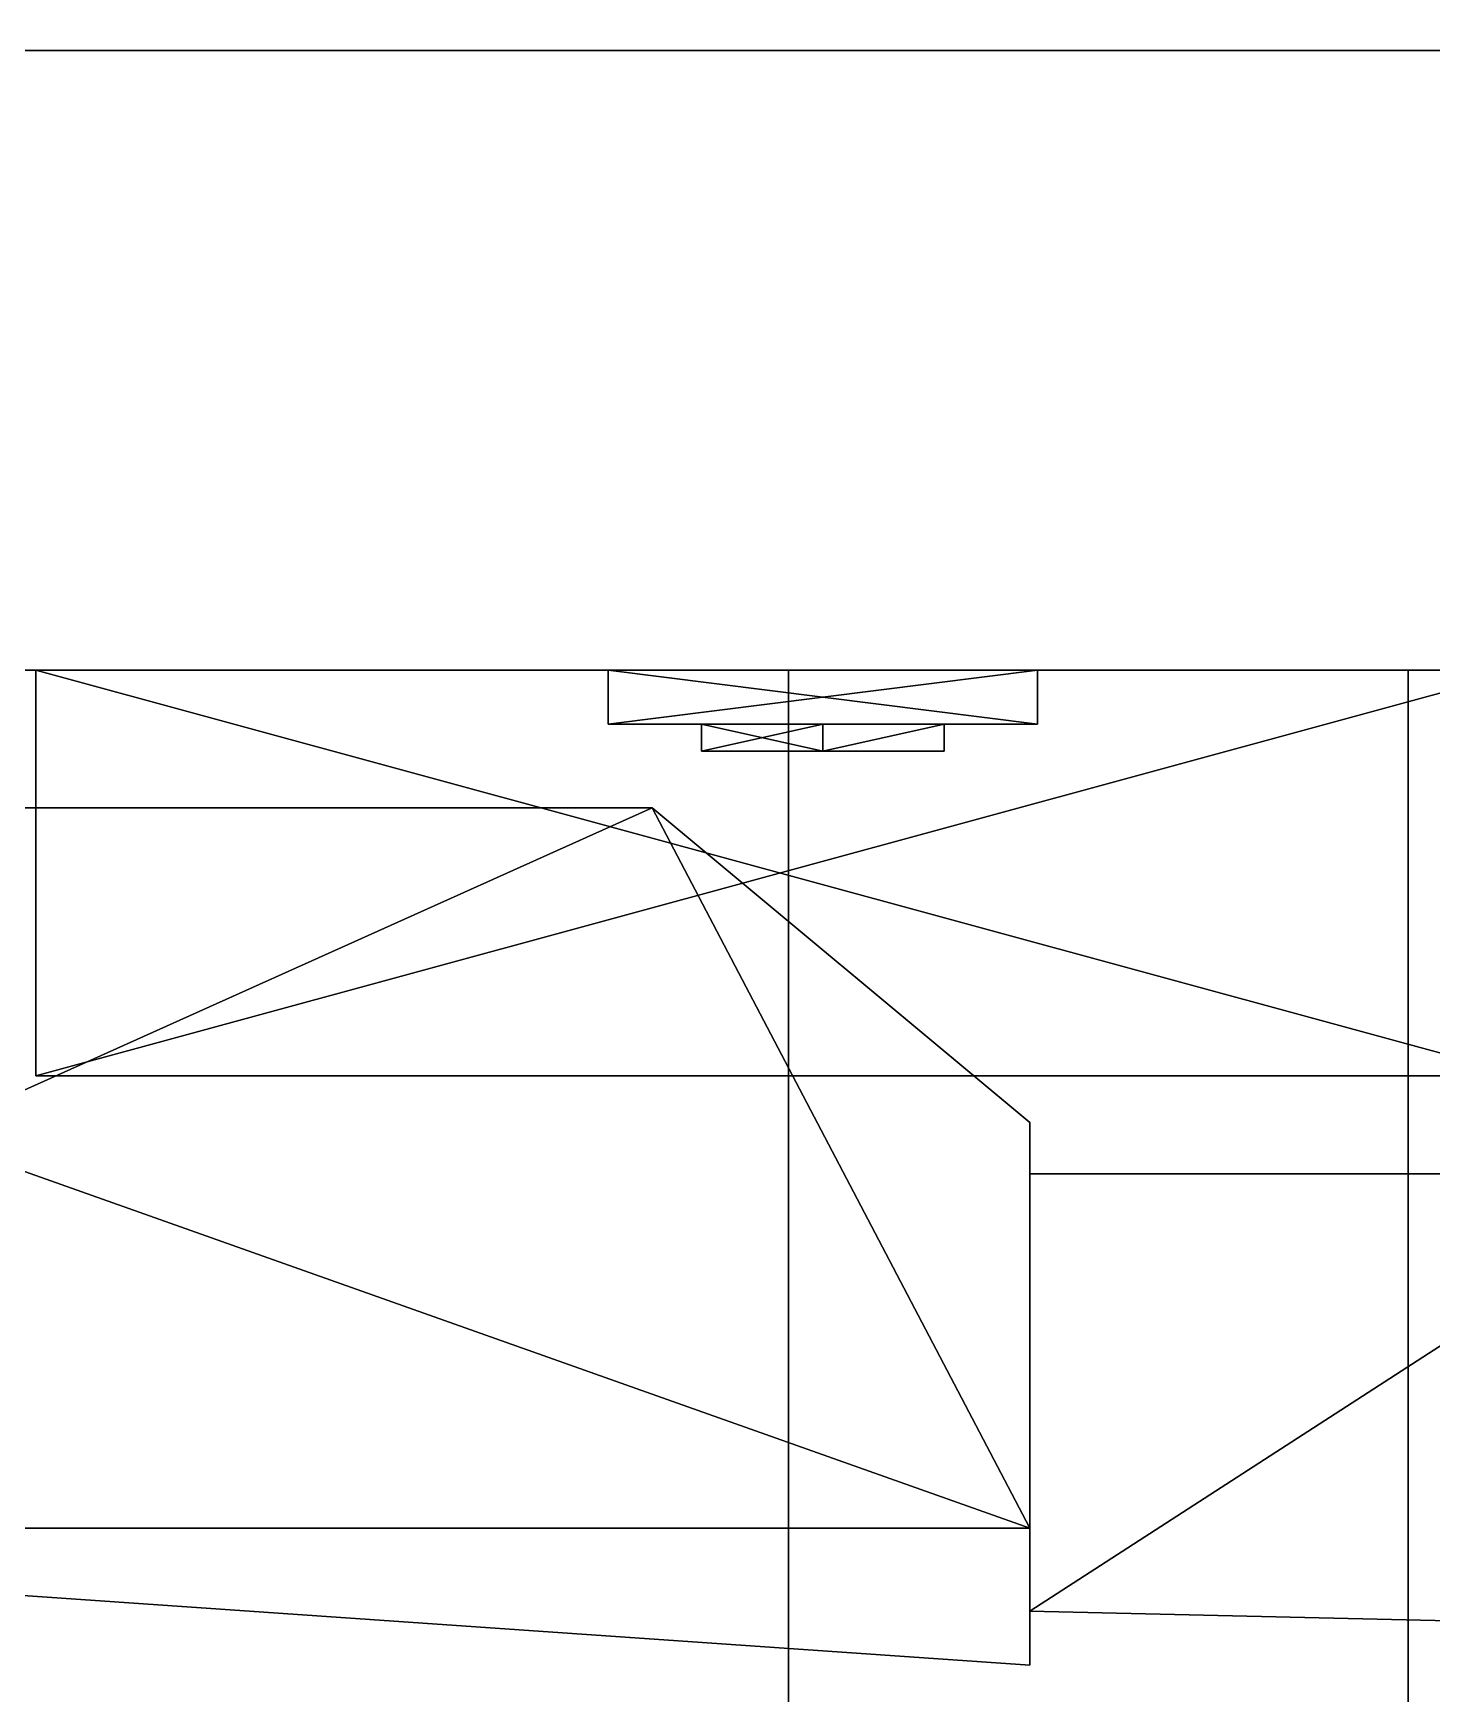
# Model space of a CAD drawing. Extents: x 0 to 2775, y -2341 to 0.
# Drawn here: x 658.07 to 698.68, y -238.74 to -190.5 of the extents above; entities that cross this region are included whole.
import ezdxf

# ---------------------------------------------------------------- set-up
doc = ezdxf.new("R2010")
doc.units = 0
for name, color, linetype in [('LAYER0', 7, 'CONTINUOUS'), ('LAYER10', 7, 'CONTINUOUS'), ('LAYER51', 7, 'CONTINUOUS'), ('LAYER52', 7, 'CONTINUOUS'), ('LAYER55', 253, 'CONTINUOUS'), ('LAYER56', 253, 'CONTINUOUS'), ('LAYER58', 253, 'CONTINUOUS'), ('LAYER59', 253, 'CONTINUOUS'), ('LAYER6', 7, 'CONTINUOUS'), ('LAYER61', 253, 'CONTINUOUS'), ('LAYER62', 253, 'CONTINUOUS'), ('LAYER64', 253, 'CONTINUOUS'), ('LAYER65', 253, 'CONTINUOUS'), ('LAYER67', 253, 'CONTINUOUS'), ('LAYER68', 253, 'CONTINUOUS')]:
    doc.layers.add(name, color=color, linetype=linetype)

msp = doc.modelspace()

# ---------------------------------------------------------------- linework, layer by layer
at = {"layer": 'LAYER0', "invisible_edges": 1}
for points in [[(2775, 0), (18, -2341), (18, 0), (2775, 0)], [(18, -2341), (2775, 0), (2775, -2341), (18, -2341)], [(2775, -2341, 5), (18, 0, 5), (18, -2341, 5), (2775, -2341, 5)], [(18, 0, 5), (2775, -2341, 5), (2775, 0, 5), (18, 0, 5)]]:
    msp.add_3dface(points, dxfattribs=at)
at = {"layer": 'LAYER10', "invisible_edges": 1}
for points in [[(168, -838.334, 2464), (718, -209.0039, 2464), (168, -209.0039, 2464), (168, -838.334, 2464)], [(718, -209.0039, 2464), (168, -838.334, 2464), (718, -838.334, 2464), (718, -209.0039, 2464)], [(168, -209.0039, 2446), (718, -209.0039, 2464), (718, -209.0039, 2446), (168, -209.0039, 2446)], [(718, -209.0039, 2464), (168, -209.0039, 2446), (168, -209.0039, 2464), (718, -209.0039, 2464)], [(718, -838.334, 2446), (168, -209.0039, 2446), (718, -209.0039, 2446), (718, -838.334, 2446)], [(168, -209.0039, 2446), (718, -838.334, 2446), (168, -838.334, 2446), (168, -209.0039, 2446)]]:
    msp.add_3dface(points, dxfattribs=at)
at = {"layer": 'LAYER51', "invisible_edges": 1}
for points in [[(168, -209.0039, 85), (718, -838.334, 85), (168, -838.334, 85), (168, -209.0039, 85)], [(718, -838.334, 85), (168, -209.0039, 85), (718, -209.0039, 85), (718, -838.334, 85)], [(168, -209.0039, 85), (718, -209.0039, 103), (718, -209.0039, 85), (168, -209.0039, 85)], [(718, -209.0039, 103), (168, -209.0039, 85), (168, -209.0039, 103), (718, -209.0039, 103)], [(718, -209.0039, 103), (168, -838.334, 103), (718, -838.334, 103), (718, -209.0039, 103)], [(168, -838.334, 103), (718, -209.0039, 103), (168, -209.0039, 103), (168, -838.334, 103)]]:
    msp.add_3dface(points, dxfattribs=at)
at = {"layer": 'LAYER52', "invisible_edges": 1}
for points in [[(680, -209.0039, 85), (680, -838.334, 5), (680, -838.334, 85), (680, -209.0039, 85)], [(680, -838.334, 5), (680, -209.0039, 85), (680, -209.0039, 5), (680, -838.334, 5)], [(698, -209.0039, 5), (680, -838.334, 5), (680, -209.0039, 5), (698, -209.0039, 5)], [(680, -838.334, 5), (698, -209.0039, 5), (698, -838.334, 5), (680, -838.334, 5)], [(680, -209.0039, 85), (698, -209.0039, 5), (680, -209.0039, 5), (680, -209.0039, 85)], [(698, -209.0039, 5), (680, -209.0039, 85), (698, -209.0039, 85), (698, -209.0039, 5)], [(698, -838.334, 85), (680, -209.0039, 85), (680, -838.334, 85), (698, -838.334, 85)], [(680, -209.0039, 85), (698, -838.334, 85), (698, -209.0039, 85), (680, -209.0039, 85)], [(698, -209.0039, 5), (698, -838.334, 85), (698, -838.334, 5), (698, -209.0039, 5)], [(698, -838.334, 85), (698, -209.0039, 5), (698, -209.0039, 85), (698, -838.334, 85)]]:
    msp.add_3dface(points, dxfattribs=at)
at = {"layer": 'LAYER55'}
for points in [[(628.0424, -213.0029, 196.8), (629.5056, -233.9285, 196.8), (687.011, -233.9285, 196.8), (628.0424, -213.0029, 196.8)], [(628.0424, -213.0029, 196.8), (687.011, -233.9285, 196.8), (676.0402, -213.0029, 196.8), (628.0424, -213.0029, 196.8)], [(628.0424, -213.0029, 179.2), (628.0424, -213.0029, 196.8), (676.0402, -213.0029, 196.8), (628.0424, -213.0029, 179.2)], [(628.0424, -213.0029, 179.2), (676.0402, -213.0029, 196.8), (676.0402, -213.0029, 179.2), (628.0424, -213.0029, 179.2)], [(629.5056, -233.9285, 179.2), (628.0424, -213.0029, 179.2), (676.0402, -213.0029, 179.2), (629.5056, -233.9285, 179.2)], [(629.5056, -233.9285, 179.2), (676.0402, -213.0029, 179.2), (687.011, -233.9285, 179.2), (629.5056, -233.9285, 179.2)], [(687.011, -233.9285, 196.8), (687.011, -222.1453, 196.8), (676.0402, -213.0029, 196.8), (687.011, -233.9285, 196.8)], [(687.011, -233.9285, 179.2), (676.0402, -213.0029, 179.2), (687.011, -222.1453, 179.2), (687.011, -233.9285, 179.2)], [(687.011, -222.1453, 179.2), (676.0402, -213.0029, 179.2), (676.0402, -213.0029, 196.8), (687.011, -222.1453, 179.2)], [(687.011, -222.1453, 179.2), (676.0402, -213.0029, 196.8), (687.011, -222.1453, 196.8), (687.011, -222.1453, 179.2)], [(687.011, -233.9285, 196.8), (687.011, -233.9285, 179.2), (687.011, -222.1453, 196.8), (687.011, -233.9285, 196.8)], [(687.011, -222.1453, 196.8), (687.011, -233.9285, 179.2), (687.011, -222.1453, 179.2), (687.011, -222.1453, 196.8)], [(687.011, -236.3369, 194.7), (704.2454, -236.728, 194.7), (706.6659, -223.6279, 194.7), (687.011, -236.3369, 194.7)], [(687.011, -236.3369, 194.7), (706.6659, -223.6279, 194.7), (687.011, -223.6279, 194.7), (687.011, -236.3369, 194.7)], [(704.2454, -236.728, 181.3), (687.011, -236.3369, 181.3), (706.6659, -223.6279, 181.3), (704.2454, -236.728, 181.3)], [(706.6659, -223.6279, 181.3), (687.011, -236.3369, 181.3), (687.011, -223.6279, 181.3), (706.6659, -223.6279, 181.3)], [(706.6659, -223.6279, 181.3), (687.011, -223.6279, 181.3), (706.6659, -223.6279, 194.7), (706.6659, -223.6279, 181.3)], [(706.6659, -223.6279, 194.7), (687.011, -223.6279, 181.3), (687.011, -223.6279, 194.7), (706.6659, -223.6279, 194.7)], [(687.011, -233.9285, 180.6), (687.011, -237.9028, 180.6), (629.5056, -233.9285, 180.6), (687.011, -233.9285, 180.6)], [(687.011, -237.9028, 195.4), (687.011, -233.9285, 195.4), (629.5056, -233.9285, 195.4), (687.011, -237.9028, 195.4)], [(687.011, -237.9028, 195.4), (629.5056, -233.9285, 195.4), (629.5056, -233.9285, 180.6), (687.011, -237.9028, 195.4)], [(687.011, -237.9028, 195.4), (629.5056, -233.9285, 180.6), (687.011, -237.9028, 180.6), (687.011, -237.9028, 195.4)], [(687.011, -233.9285, 179.2), (687.011, -233.9285, 180.6), (629.5056, -233.9285, 180.6), (687.011, -233.9285, 179.2)], [(687.011, -233.9285, 179.2), (629.5056, -233.9285, 180.6), (629.5056, -233.9285, 179.2), (687.011, -233.9285, 179.2)], [(629.5056, -233.9285, 196.8), (629.5056, -233.9285, 195.4), (687.011, -233.9285, 196.8), (629.5056, -233.9285, 196.8)], [(687.011, -233.9285, 196.8), (629.5056, -233.9285, 195.4), (687.011, -233.9285, 195.4), (687.011, -233.9285, 196.8)], [(687.011, -237.9028, 195.4), (687.011, -237.9028, 180.6), (687.011, -233.9285, 195.4), (687.011, -237.9028, 195.4)], [(687.011, -233.9285, 195.4), (687.011, -237.9028, 180.6), (687.011, -233.9285, 180.6), (687.011, -233.9285, 195.4)], [(704.2454, -236.728, 181.3), (704.2454, -236.728, 194.7), (687.011, -236.3369, 194.7), (704.2454, -236.728, 181.3)], [(704.2454, -236.728, 181.3), (687.011, -236.3369, 194.7), (687.011, -236.3369, 181.3), (704.2454, -236.728, 181.3)]]:
    msp.add_3dface(points, dxfattribs=at)
at = {"layer": 'LAYER56'}
for points in [[(701.3636, -209.0029, 182), (701.3636, -220.783, 182), (658.1428, -209.0029, 182), (701.3636, -209.0029, 182)], [(658.1428, -209.0029, 182), (701.3636, -220.783, 182), (658.1428, -220.783, 182), (658.1428, -209.0029, 182)], [(658.1428, -209.0029, 182), (658.1428, -220.783, 182), (658.1428, -209.0029, 194), (658.1428, -209.0029, 182)], [(658.1428, -209.0029, 194), (658.1428, -220.783, 182), (658.1428, -220.783, 194), (658.1428, -209.0029, 194)], [(658.1428, -209.0029, 194), (658.1428, -220.783, 194), (701.3636, -209.0029, 194), (658.1428, -209.0029, 194)], [(701.3636, -209.0029, 194), (658.1428, -220.783, 194), (701.3636, -220.783, 194), (701.3636, -209.0029, 194)], [(687.2338, -210.5737, 211), (687.2338, -209.0029, 211), (674.7662, -209.0029, 211), (687.2338, -210.5737, 211)], [(687.2338, -210.5737, 211), (674.7662, -209.0029, 211), (674.7662, -210.5737, 211), (687.2338, -210.5737, 211)], [(674.7662, -210.5737, 211), (674.7662, -209.0029, 211), (674.7662, -209.0029, 165), (674.7662, -210.5737, 211)], [(674.7662, -210.5737, 211), (674.7662, -209.0029, 165), (674.7662, -210.5737, 165), (674.7662, -210.5737, 211)], [(674.7662, -210.5737, 165), (674.7662, -209.0029, 165), (687.2338, -209.0029, 165), (674.7662, -210.5737, 165)], [(674.7662, -210.5737, 165), (687.2338, -209.0029, 165), (687.2338, -210.5737, 165), (674.7662, -210.5737, 165)], [(687.2338, -209.0029, 165), (687.2338, -209.0029, 211), (687.2338, -210.5737, 211), (687.2338, -209.0029, 165)], [(687.2338, -209.0029, 165), (687.2338, -210.5737, 211), (687.2338, -210.5737, 165), (687.2338, -209.0029, 165)], [(687.2338, -210.5737, 165), (687.2338, -210.5737, 211), (674.7662, -210.5737, 211), (687.2338, -210.5737, 165)], [(687.2338, -210.5737, 165), (674.7662, -210.5737, 211), (674.7662, -210.5737, 165), (687.2338, -210.5737, 165)], [(681, -211.3589, 199.7574), (677.4736, -211.3589, 204), (681, -210.5737, 199.7574), (681, -211.3589, 199.7574)], [(681, -210.5737, 199.7574), (677.4736, -211.3589, 204), (677.4736, -210.5737, 204), (681, -210.5737, 199.7574)], [(677.4736, -211.3589, 204), (681, -211.3589, 208.2426), (677.4736, -210.5737, 204), (677.4736, -211.3589, 204)], [(677.4736, -210.5737, 204), (681, -211.3589, 208.2426), (681, -210.5737, 208.2426), (677.4736, -210.5737, 204)], [(681, -210.5737, 208.2426), (677.4736, -210.5737, 204), (681, -210.5737, 199.7574), (681, -210.5737, 208.2426)], [(681, -211.3589, 167.7574), (677.4736, -211.3589, 172), (681, -210.5737, 167.7574), (681, -211.3589, 167.7574)], [(681, -210.5737, 167.7574), (677.4736, -211.3589, 172), (677.4736, -210.5737, 172), (681, -210.5737, 167.7574)], [(677.4736, -211.3589, 172), (681, -211.3589, 176.2426), (677.4736, -210.5737, 172), (677.4736, -211.3589, 172)], [(677.4736, -210.5737, 172), (681, -211.3589, 176.2426), (681, -210.5737, 176.2426), (677.4736, -210.5737, 172)], [(681, -210.5737, 176.2426), (677.4736, -210.5737, 172), (681, -210.5737, 167.7574), (681, -210.5737, 176.2426)], [(684.5264, -211.3589, 204), (681, -211.3589, 199.7574), (684.5264, -210.5737, 204), (684.5264, -211.3589, 204)], [(684.5264, -210.5737, 204), (681, -211.3589, 199.7574), (681, -210.5737, 199.7574), (684.5264, -210.5737, 204)], [(681, -210.5737, 208.2426), (681, -210.5737, 199.7574), (684.5264, -210.5737, 204), (681, -210.5737, 208.2426)], [(681, -210.5737, 208.2426), (681, -211.3589, 208.2426), (684.5264, -210.5737, 204), (681, -210.5737, 208.2426)], [(684.5264, -210.5737, 204), (681, -211.3589, 208.2426), (684.5264, -211.3589, 204), (684.5264, -210.5737, 204)], [(684.5264, -211.3589, 172), (681, -211.3589, 167.7574), (684.5264, -210.5737, 172), (684.5264, -211.3589, 172)], [(684.5264, -210.5737, 172), (681, -211.3589, 167.7574), (681, -210.5737, 167.7574), (684.5264, -210.5737, 172)], [(681, -210.5737, 176.2426), (681, -210.5737, 167.7574), (684.5264, -210.5737, 172), (681, -210.5737, 176.2426)], [(681, -210.5737, 176.2426), (681, -211.3589, 176.2426), (684.5264, -210.5737, 172), (681, -210.5737, 176.2426)], [(684.5264, -210.5737, 172), (681, -211.3589, 176.2426), (684.5264, -211.3589, 172), (684.5264, -210.5737, 172)], [(681, -211.3589, 208.2426), (677.4736, -211.3589, 204), (684.5264, -211.3589, 204), (681, -211.3589, 208.2426)], [(684.5264, -211.3589, 204), (677.4736, -211.3589, 204), (681, -211.3589, 199.7574), (684.5264, -211.3589, 204)], [(681, -211.3589, 176.2426), (677.4736, -211.3589, 172), (684.5264, -211.3589, 172), (681, -211.3589, 176.2426)], [(684.5264, -211.3589, 172), (677.4736, -211.3589, 172), (681, -211.3589, 167.7574), (684.5264, -211.3589, 172)], [(701.3636, -220.783, 182), (701.3636, -220.783, 194), (658.1428, -220.783, 182), (701.3636, -220.783, 182)], [(658.1428, -220.783, 182), (701.3636, -220.783, 194), (658.1428, -220.783, 194), (658.1428, -220.783, 182)]]:
    msp.add_3dface(points, dxfattribs=at)
at = {"layer": 'LAYER58'}
for points in [[(628.0424, -213.0029, 740.3), (629.5056, -233.9285, 740.3), (687.011, -233.9285, 740.3), (628.0424, -213.0029, 740.3)], [(628.0424, -213.0029, 740.3), (687.011, -233.9285, 740.3), (676.0402, -213.0029, 740.3), (628.0424, -213.0029, 740.3)], [(628.0424, -213.0029, 722.7), (628.0424, -213.0029, 740.3), (676.0402, -213.0029, 740.3), (628.0424, -213.0029, 722.7)], [(628.0424, -213.0029, 722.7), (676.0402, -213.0029, 740.3), (676.0402, -213.0029, 722.7), (628.0424, -213.0029, 722.7)], [(629.5056, -233.9285, 722.7), (628.0424, -213.0029, 722.7), (676.0402, -213.0029, 722.7), (629.5056, -233.9285, 722.7)], [(629.5056, -233.9285, 722.7), (676.0402, -213.0029, 722.7), (687.011, -233.9285, 722.7), (629.5056, -233.9285, 722.7)], [(687.011, -233.9285, 740.3), (687.011, -222.1453, 740.3), (676.0402, -213.0029, 740.3), (687.011, -233.9285, 740.3)], [(687.011, -233.9285, 722.7), (676.0402, -213.0029, 722.7), (687.011, -222.1453, 722.7), (687.011, -233.9285, 722.7)], [(687.011, -222.1453, 722.7), (676.0402, -213.0029, 722.7), (676.0402, -213.0029, 740.3), (687.011, -222.1453, 722.7)], [(687.011, -222.1453, 722.7), (676.0402, -213.0029, 740.3), (687.011, -222.1453, 740.3), (687.011, -222.1453, 722.7)], [(687.011, -233.9285, 740.3), (687.011, -233.9285, 722.7), (687.011, -222.1453, 740.3), (687.011, -233.9285, 740.3)], [(687.011, -222.1453, 740.3), (687.011, -233.9285, 722.7), (687.011, -222.1453, 722.7), (687.011, -222.1453, 740.3)], [(687.011, -236.3369, 738.2), (704.2454, -236.728, 738.2), (706.6659, -223.6279, 738.2), (687.011, -236.3369, 738.2)], [(687.011, -236.3369, 738.2), (706.6659, -223.6279, 738.2), (687.011, -223.6279, 738.2), (687.011, -236.3369, 738.2)], [(704.2454, -236.728, 724.8), (687.011, -236.3369, 724.8), (706.6659, -223.6279, 724.8), (704.2454, -236.728, 724.8)], [(706.6659, -223.6279, 724.8), (687.011, -236.3369, 724.8), (687.011, -223.6279, 724.8), (706.6659, -223.6279, 724.8)], [(706.6659, -223.6279, 724.8), (687.011, -223.6279, 724.8), (706.6659, -223.6279, 738.2), (706.6659, -223.6279, 724.8)], [(706.6659, -223.6279, 738.2), (687.011, -223.6279, 724.8), (687.011, -223.6279, 738.2), (706.6659, -223.6279, 738.2)], [(687.011, -233.9285, 724.1), (687.011, -237.9028, 724.1), (629.5056, -233.9285, 724.1), (687.011, -233.9285, 724.1)], [(687.011, -237.9028, 738.9), (687.011, -233.9285, 738.9), (629.5056, -233.9285, 738.9), (687.011, -237.9028, 738.9)], [(687.011, -237.9028, 738.9), (629.5056, -233.9285, 738.9), (629.5056, -233.9285, 724.1), (687.011, -237.9028, 738.9)], [(687.011, -237.9028, 738.9), (629.5056, -233.9285, 724.1), (687.011, -237.9028, 724.1), (687.011, -237.9028, 738.9)], [(687.011, -233.9285, 722.7), (687.011, -233.9285, 724.1), (629.5056, -233.9285, 724.1), (687.011, -233.9285, 722.7)], [(687.011, -233.9285, 722.7), (629.5056, -233.9285, 724.1), (629.5056, -233.9285, 722.7), (687.011, -233.9285, 722.7)], [(629.5056, -233.9285, 740.3), (629.5056, -233.9285, 738.9), (687.011, -233.9285, 740.3), (629.5056, -233.9285, 740.3)], [(687.011, -233.9285, 740.3), (629.5056, -233.9285, 738.9), (687.011, -233.9285, 738.9), (687.011, -233.9285, 740.3)], [(687.011, -237.9028, 738.9), (687.011, -237.9028, 724.1), (687.011, -233.9285, 738.9), (687.011, -237.9028, 738.9)], [(687.011, -233.9285, 738.9), (687.011, -237.9028, 724.1), (687.011, -233.9285, 724.1), (687.011, -233.9285, 738.9)], [(704.2454, -236.728, 724.8), (704.2454, -236.728, 738.2), (687.011, -236.3369, 738.2), (704.2454, -236.728, 724.8)], [(704.2454, -236.728, 724.8), (687.011, -236.3369, 738.2), (687.011, -236.3369, 724.8), (704.2454, -236.728, 724.8)]]:
    msp.add_3dface(points, dxfattribs=at)
at = {"layer": 'LAYER59'}
for points in [[(701.3636, -209.0029, 725.5), (701.3636, -220.783, 725.5), (658.1428, -209.0029, 725.5), (701.3636, -209.0029, 725.5)], [(658.1428, -209.0029, 725.5), (701.3636, -220.783, 725.5), (658.1428, -220.783, 725.5), (658.1428, -209.0029, 725.5)], [(658.1428, -209.0029, 725.5), (658.1428, -220.783, 725.5), (658.1428, -209.0029, 737.5), (658.1428, -209.0029, 725.5)], [(658.1428, -209.0029, 737.5), (658.1428, -220.783, 725.5), (658.1428, -220.783, 737.5), (658.1428, -209.0029, 737.5)], [(658.1428, -209.0029, 737.5), (658.1428, -220.783, 737.5), (701.3636, -209.0029, 737.5), (658.1428, -209.0029, 737.5)], [(701.3636, -209.0029, 737.5), (658.1428, -220.783, 737.5), (701.3636, -220.783, 737.5), (701.3636, -209.0029, 737.5)], [(687.2338, -210.5737, 754.5), (687.2338, -209.0029, 754.5), (674.7662, -209.0029, 754.5), (687.2338, -210.5737, 754.5)], [(687.2338, -210.5737, 754.5), (674.7662, -209.0029, 754.5), (674.7662, -210.5737, 754.5), (687.2338, -210.5737, 754.5)], [(674.7662, -210.5737, 754.5), (674.7662, -209.0029, 754.5), (674.7662, -209.0029, 708.5), (674.7662, -210.5737, 754.5)], [(674.7662, -210.5737, 754.5), (674.7662, -209.0029, 708.5), (674.7662, -210.5737, 708.5), (674.7662, -210.5737, 754.5)], [(674.7662, -210.5737, 708.5), (674.7662, -209.0029, 708.5), (687.2338, -209.0029, 708.5), (674.7662, -210.5737, 708.5)], [(674.7662, -210.5737, 708.5), (687.2338, -209.0029, 708.5), (687.2338, -210.5737, 708.5), (674.7662, -210.5737, 708.5)], [(687.2338, -209.0029, 708.5), (687.2338, -209.0029, 754.5), (687.2338, -210.5737, 754.5), (687.2338, -209.0029, 708.5)], [(687.2338, -209.0029, 708.5), (687.2338, -210.5737, 754.5), (687.2338, -210.5737, 708.5), (687.2338, -209.0029, 708.5)], [(687.2338, -210.5737, 708.5), (687.2338, -210.5737, 754.5), (674.7662, -210.5737, 754.5), (687.2338, -210.5737, 708.5)], [(687.2338, -210.5737, 708.5), (674.7662, -210.5737, 754.5), (674.7662, -210.5737, 708.5), (687.2338, -210.5737, 708.5)], [(681, -211.3589, 743.2574), (677.4736, -211.3589, 747.5), (681, -210.5737, 743.2574), (681, -211.3589, 743.2574)], [(681, -210.5737, 743.2574), (677.4736, -211.3589, 747.5), (677.4736, -210.5737, 747.5), (681, -210.5737, 743.2574)], [(677.4736, -211.3589, 747.5), (681, -211.3589, 751.7426), (677.4736, -210.5737, 747.5), (677.4736, -211.3589, 747.5)], [(677.4736, -210.5737, 747.5), (681, -211.3589, 751.7426), (681, -210.5737, 751.7426), (677.4736, -210.5737, 747.5)], [(681, -210.5737, 751.7426), (677.4736, -210.5737, 747.5), (681, -210.5737, 743.2574), (681, -210.5737, 751.7426)], [(681, -211.3589, 711.2574), (677.4736, -211.3589, 715.5), (681, -210.5737, 711.2574), (681, -211.3589, 711.2574)], [(681, -210.5737, 711.2574), (677.4736, -211.3589, 715.5), (677.4736, -210.5737, 715.5), (681, -210.5737, 711.2574)], [(677.4736, -211.3589, 715.5), (681, -211.3589, 719.7426), (677.4736, -210.5737, 715.5), (677.4736, -211.3589, 715.5)], [(677.4736, -210.5737, 715.5), (681, -211.3589, 719.7426), (681, -210.5737, 719.7426), (677.4736, -210.5737, 715.5)], [(681, -210.5737, 719.7426), (677.4736, -210.5737, 715.5), (681, -210.5737, 711.2574), (681, -210.5737, 719.7426)], [(684.5264, -211.3589, 747.5), (681, -211.3589, 743.2574), (684.5264, -210.5737, 747.5), (684.5264, -211.3589, 747.5)], [(684.5264, -210.5737, 747.5), (681, -211.3589, 743.2574), (681, -210.5737, 743.2574), (684.5264, -210.5737, 747.5)], [(681, -210.5737, 751.7426), (681, -210.5737, 743.2574), (684.5264, -210.5737, 747.5), (681, -210.5737, 751.7426)], [(681, -210.5737, 751.7426), (681, -211.3589, 751.7426), (684.5264, -210.5737, 747.5), (681, -210.5737, 751.7426)], [(684.5264, -210.5737, 747.5), (681, -211.3589, 751.7426), (684.5264, -211.3589, 747.5), (684.5264, -210.5737, 747.5)], [(684.5264, -211.3589, 715.5), (681, -211.3589, 711.2574), (684.5264, -210.5737, 715.5), (684.5264, -211.3589, 715.5)], [(684.5264, -210.5737, 715.5), (681, -211.3589, 711.2574), (681, -210.5737, 711.2574), (684.5264, -210.5737, 715.5)], [(681, -210.5737, 719.7426), (681, -210.5737, 711.2574), (684.5264, -210.5737, 715.5), (681, -210.5737, 719.7426)], [(681, -210.5737, 719.7426), (681, -211.3589, 719.7426), (684.5264, -210.5737, 715.5), (681, -210.5737, 719.7426)], [(684.5264, -210.5737, 715.5), (681, -211.3589, 719.7426), (684.5264, -211.3589, 715.5), (684.5264, -210.5737, 715.5)], [(681, -211.3589, 751.7426), (677.4736, -211.3589, 747.5), (684.5264, -211.3589, 747.5), (681, -211.3589, 751.7426)], [(684.5264, -211.3589, 747.5), (677.4736, -211.3589, 747.5), (681, -211.3589, 743.2574), (684.5264, -211.3589, 747.5)], [(681, -211.3589, 719.7426), (677.4736, -211.3589, 715.5), (684.5264, -211.3589, 715.5), (681, -211.3589, 719.7426)], [(684.5264, -211.3589, 715.5), (677.4736, -211.3589, 715.5), (681, -211.3589, 711.2574), (684.5264, -211.3589, 715.5)], [(701.3636, -220.783, 725.5), (701.3636, -220.783, 737.5), (658.1428, -220.783, 725.5), (701.3636, -220.783, 725.5)], [(658.1428, -220.783, 725.5), (701.3636, -220.783, 737.5), (658.1428, -220.783, 737.5), (658.1428, -220.783, 725.5)]]:
    msp.add_3dface(points, dxfattribs=at)
at = {"layer": 'LAYER6', "invisible_edges": 1}
for points in [[(168, -209, 5), (718, -191, 5), (718, -209, 5), (168, -209, 5)], [(718, -191, 5), (168, -209, 5), (168, -191, 5), (718, -191, 5)], [(168, -191, 2465), (718, -209, 2465), (718, -191, 2465), (168, -191, 2465)], [(718, -209, 2465), (168, -191, 2465), (168, -209, 2465), (718, -209, 2465)], [(718, -191, 5), (168, -191, 2465), (718, -191, 2465), (718, -191, 5)], [(168, -191, 2465), (718, -191, 5), (168, -191, 5), (168, -191, 2465)], [(168, -209, 5), (718, -209, 2465), (168, -209, 2465), (168, -209, 5)], [(718, -209, 2465), (168, -209, 5), (718, -209, 5), (718, -209, 2465)]]:
    msp.add_3dface(points, dxfattribs=at)
at = {"layer": 'LAYER61'}
for points in [[(628.0424, -213.0029, 1283.8), (629.5056, -233.9285, 1283.8), (687.011, -233.9285, 1283.8), (628.0424, -213.0029, 1283.8)], [(628.0424, -213.0029, 1283.8), (687.011, -233.9285, 1283.8), (676.0402, -213.0029, 1283.8), (628.0424, -213.0029, 1283.8)], [(628.0424, -213.0029, 1266.2), (628.0424, -213.0029, 1283.8), (676.0402, -213.0029, 1283.8), (628.0424, -213.0029, 1266.2)], [(628.0424, -213.0029, 1266.2), (676.0402, -213.0029, 1283.8), (676.0402, -213.0029, 1266.2), (628.0424, -213.0029, 1266.2)], [(629.5056, -233.9285, 1266.2), (628.0424, -213.0029, 1266.2), (676.0402, -213.0029, 1266.2), (629.5056, -233.9285, 1266.2)], [(629.5056, -233.9285, 1266.2), (676.0402, -213.0029, 1266.2), (687.011, -233.9285, 1266.2), (629.5056, -233.9285, 1266.2)], [(687.011, -233.9285, 1283.8), (687.011, -222.1453, 1283.8), (676.0402, -213.0029, 1283.8), (687.011, -233.9285, 1283.8)], [(687.011, -233.9285, 1266.2), (676.0402, -213.0029, 1266.2), (687.011, -222.1453, 1266.2), (687.011, -233.9285, 1266.2)], [(687.011, -222.1453, 1266.2), (676.0402, -213.0029, 1266.2), (676.0402, -213.0029, 1283.8), (687.011, -222.1453, 1266.2)], [(687.011, -222.1453, 1266.2), (676.0402, -213.0029, 1283.8), (687.011, -222.1453, 1283.8), (687.011, -222.1453, 1266.2)], [(687.011, -233.9285, 1283.8), (687.011, -233.9285, 1266.2), (687.011, -222.1453, 1283.8), (687.011, -233.9285, 1283.8)], [(687.011, -222.1453, 1283.8), (687.011, -233.9285, 1266.2), (687.011, -222.1453, 1266.2), (687.011, -222.1453, 1283.8)], [(687.011, -236.3369, 1281.7), (704.2454, -236.728, 1281.7), (706.6659, -223.6279, 1281.7), (687.011, -236.3369, 1281.7)], [(687.011, -236.3369, 1281.7), (706.6659, -223.6279, 1281.7), (687.011, -223.6279, 1281.7), (687.011, -236.3369, 1281.7)], [(704.2454, -236.728, 1268.3), (687.011, -236.3369, 1268.3), (706.6659, -223.6279, 1268.3), (704.2454, -236.728, 1268.3)], [(706.6659, -223.6279, 1268.3), (687.011, -236.3369, 1268.3), (687.011, -223.6279, 1268.3), (706.6659, -223.6279, 1268.3)], [(706.6659, -223.6279, 1268.3), (687.011, -223.6279, 1268.3), (706.6659, -223.6279, 1281.7), (706.6659, -223.6279, 1268.3)], [(706.6659, -223.6279, 1281.7), (687.011, -223.6279, 1268.3), (687.011, -223.6279, 1281.7), (706.6659, -223.6279, 1281.7)], [(687.011, -233.9285, 1267.6), (687.011, -237.9028, 1267.6), (629.5056, -233.9285, 1267.6), (687.011, -233.9285, 1267.6)], [(687.011, -237.9028, 1282.4), (687.011, -233.9285, 1282.4), (629.5056, -233.9285, 1282.4), (687.011, -237.9028, 1282.4)], [(687.011, -237.9028, 1282.4), (629.5056, -233.9285, 1282.4), (629.5056, -233.9285, 1267.6), (687.011, -237.9028, 1282.4)], [(687.011, -237.9028, 1282.4), (629.5056, -233.9285, 1267.6), (687.011, -237.9028, 1267.6), (687.011, -237.9028, 1282.4)], [(687.011, -233.9285, 1266.2), (687.011, -233.9285, 1267.6), (629.5056, -233.9285, 1267.6), (687.011, -233.9285, 1266.2)], [(687.011, -233.9285, 1266.2), (629.5056, -233.9285, 1267.6), (629.5056, -233.9285, 1266.2), (687.011, -233.9285, 1266.2)], [(629.5056, -233.9285, 1283.8), (629.5056, -233.9285, 1282.4), (687.011, -233.9285, 1283.8), (629.5056, -233.9285, 1283.8)], [(687.011, -233.9285, 1283.8), (629.5056, -233.9285, 1282.4), (687.011, -233.9285, 1282.4), (687.011, -233.9285, 1283.8)], [(687.011, -237.9028, 1282.4), (687.011, -237.9028, 1267.6), (687.011, -233.9285, 1282.4), (687.011, -237.9028, 1282.4)], [(687.011, -233.9285, 1282.4), (687.011, -237.9028, 1267.6), (687.011, -233.9285, 1267.6), (687.011, -233.9285, 1282.4)], [(704.2454, -236.728, 1268.3), (704.2454, -236.728, 1281.7), (687.011, -236.3369, 1281.7), (704.2454, -236.728, 1268.3)], [(704.2454, -236.728, 1268.3), (687.011, -236.3369, 1281.7), (687.011, -236.3369, 1268.3), (704.2454, -236.728, 1268.3)]]:
    msp.add_3dface(points, dxfattribs=at)
at = {"layer": 'LAYER62'}
for points in [[(701.3636, -209.0029, 1269), (701.3636, -220.783, 1269), (658.1428, -209.0029, 1269), (701.3636, -209.0029, 1269)], [(658.1428, -209.0029, 1269), (701.3636, -220.783, 1269), (658.1428, -220.783, 1269), (658.1428, -209.0029, 1269)], [(658.1428, -209.0029, 1269), (658.1428, -220.783, 1269), (658.1428, -209.0029, 1281), (658.1428, -209.0029, 1269)], [(658.1428, -209.0029, 1281), (658.1428, -220.783, 1269), (658.1428, -220.783, 1281), (658.1428, -209.0029, 1281)], [(658.1428, -209.0029, 1281), (658.1428, -220.783, 1281), (701.3636, -209.0029, 1281), (658.1428, -209.0029, 1281)], [(701.3636, -209.0029, 1281), (658.1428, -220.783, 1281), (701.3636, -220.783, 1281), (701.3636, -209.0029, 1281)], [(687.2338, -210.5737, 1298), (687.2338, -209.0029, 1298), (674.7662, -209.0029, 1298), (687.2338, -210.5737, 1298)], [(687.2338, -210.5737, 1298), (674.7662, -209.0029, 1298), (674.7662, -210.5737, 1298), (687.2338, -210.5737, 1298)], [(674.7662, -210.5737, 1298), (674.7662, -209.0029, 1298), (674.7662, -209.0029, 1252), (674.7662, -210.5737, 1298)], [(674.7662, -210.5737, 1298), (674.7662, -209.0029, 1252), (674.7662, -210.5737, 1252), (674.7662, -210.5737, 1298)], [(674.7662, -210.5737, 1252), (674.7662, -209.0029, 1252), (687.2338, -209.0029, 1252), (674.7662, -210.5737, 1252)], [(674.7662, -210.5737, 1252), (687.2338, -209.0029, 1252), (687.2338, -210.5737, 1252), (674.7662, -210.5737, 1252)], [(687.2338, -209.0029, 1252), (687.2338, -209.0029, 1298), (687.2338, -210.5737, 1298), (687.2338, -209.0029, 1252)], [(687.2338, -209.0029, 1252), (687.2338, -210.5737, 1298), (687.2338, -210.5737, 1252), (687.2338, -209.0029, 1252)], [(687.2338, -210.5737, 1252), (687.2338, -210.5737, 1298), (674.7662, -210.5737, 1298), (687.2338, -210.5737, 1252)], [(687.2338, -210.5737, 1252), (674.7662, -210.5737, 1298), (674.7662, -210.5737, 1252), (687.2338, -210.5737, 1252)], [(681, -211.3589, 1286.757), (677.4736, -211.3589, 1291), (681, -210.5737, 1286.757), (681, -211.3589, 1286.757)], [(681, -210.5737, 1286.757), (677.4736, -211.3589, 1291), (677.4736, -210.5737, 1291), (681, -210.5737, 1286.757)], [(677.4736, -211.3589, 1291), (681, -211.3589, 1295.243), (677.4736, -210.5737, 1291), (677.4736, -211.3589, 1291)], [(677.4736, -210.5737, 1291), (681, -211.3589, 1295.243), (681, -210.5737, 1295.243), (677.4736, -210.5737, 1291)], [(681, -210.5737, 1295.243), (677.4736, -210.5737, 1291), (681, -210.5737, 1286.757), (681, -210.5737, 1295.243)], [(681, -211.3589, 1254.757), (677.4736, -211.3589, 1259), (681, -210.5737, 1254.757), (681, -211.3589, 1254.757)], [(681, -210.5737, 1254.757), (677.4736, -211.3589, 1259), (677.4736, -210.5737, 1259), (681, -210.5737, 1254.757)], [(677.4736, -211.3589, 1259), (681, -211.3589, 1263.243), (677.4736, -210.5737, 1259), (677.4736, -211.3589, 1259)], [(677.4736, -210.5737, 1259), (681, -211.3589, 1263.243), (681, -210.5737, 1263.243), (677.4736, -210.5737, 1259)], [(681, -210.5737, 1263.243), (677.4736, -210.5737, 1259), (681, -210.5737, 1254.757), (681, -210.5737, 1263.243)], [(684.5264, -211.3589, 1291), (681, -211.3589, 1286.757), (684.5264, -210.5737, 1291), (684.5264, -211.3589, 1291)], [(684.5264, -210.5737, 1291), (681, -211.3589, 1286.757), (681, -210.5737, 1286.757), (684.5264, -210.5737, 1291)], [(681, -210.5737, 1295.243), (681, -210.5737, 1286.757), (684.5264, -210.5737, 1291), (681, -210.5737, 1295.243)], [(681, -210.5737, 1295.243), (681, -211.3589, 1295.243), (684.5264, -210.5737, 1291), (681, -210.5737, 1295.243)], [(684.5264, -210.5737, 1291), (681, -211.3589, 1295.243), (684.5264, -211.3589, 1291), (684.5264, -210.5737, 1291)], [(684.5264, -211.3589, 1259), (681, -211.3589, 1254.757), (684.5264, -210.5737, 1259), (684.5264, -211.3589, 1259)], [(684.5264, -210.5737, 1259), (681, -211.3589, 1254.757), (681, -210.5737, 1254.757), (684.5264, -210.5737, 1259)], [(681, -210.5737, 1263.243), (681, -210.5737, 1254.757), (684.5264, -210.5737, 1259), (681, -210.5737, 1263.243)], [(681, -210.5737, 1263.243), (681, -211.3589, 1263.243), (684.5264, -210.5737, 1259), (681, -210.5737, 1263.243)], [(684.5264, -210.5737, 1259), (681, -211.3589, 1263.243), (684.5264, -211.3589, 1259), (684.5264, -210.5737, 1259)], [(681, -211.3589, 1295.243), (677.4736, -211.3589, 1291), (684.5264, -211.3589, 1291), (681, -211.3589, 1295.243)], [(684.5264, -211.3589, 1291), (677.4736, -211.3589, 1291), (681, -211.3589, 1286.757), (684.5264, -211.3589, 1291)], [(681, -211.3589, 1263.243), (677.4736, -211.3589, 1259), (684.5264, -211.3589, 1259), (681, -211.3589, 1263.243)], [(684.5264, -211.3589, 1259), (677.4736, -211.3589, 1259), (681, -211.3589, 1254.757), (684.5264, -211.3589, 1259)], [(701.3636, -220.783, 1269), (701.3636, -220.783, 1281), (658.1428, -220.783, 1269), (701.3636, -220.783, 1269)], [(658.1428, -220.783, 1269), (701.3636, -220.783, 1281), (658.1428, -220.783, 1281), (658.1428, -220.783, 1269)]]:
    msp.add_3dface(points, dxfattribs=at)
at = {"layer": 'LAYER64'}
for points in [[(628.0424, -213.0029, 1827.3), (629.5056, -233.9285, 1827.3), (687.011, -233.9285, 1827.3), (628.0424, -213.0029, 1827.3)], [(628.0424, -213.0029, 1827.3), (687.011, -233.9285, 1827.3), (676.0402, -213.0029, 1827.3), (628.0424, -213.0029, 1827.3)], [(628.0424, -213.0029, 1809.7), (628.0424, -213.0029, 1827.3), (676.0402, -213.0029, 1827.3), (628.0424, -213.0029, 1809.7)], [(628.0424, -213.0029, 1809.7), (676.0402, -213.0029, 1827.3), (676.0402, -213.0029, 1809.7), (628.0424, -213.0029, 1809.7)], [(629.5056, -233.9285, 1809.7), (628.0424, -213.0029, 1809.7), (676.0402, -213.0029, 1809.7), (629.5056, -233.9285, 1809.7)], [(629.5056, -233.9285, 1809.7), (676.0402, -213.0029, 1809.7), (687.011, -233.9285, 1809.7), (629.5056, -233.9285, 1809.7)], [(687.011, -233.9285, 1827.3), (687.011, -222.1453, 1827.3), (676.0402, -213.0029, 1827.3), (687.011, -233.9285, 1827.3)], [(687.011, -233.9285, 1809.7), (676.0402, -213.0029, 1809.7), (687.011, -222.1453, 1809.7), (687.011, -233.9285, 1809.7)], [(687.011, -222.1453, 1809.7), (676.0402, -213.0029, 1809.7), (676.0402, -213.0029, 1827.3), (687.011, -222.1453, 1809.7)], [(687.011, -222.1453, 1809.7), (676.0402, -213.0029, 1827.3), (687.011, -222.1453, 1827.3), (687.011, -222.1453, 1809.7)], [(687.011, -233.9285, 1827.3), (687.011, -233.9285, 1809.7), (687.011, -222.1453, 1827.3), (687.011, -233.9285, 1827.3)], [(687.011, -222.1453, 1827.3), (687.011, -233.9285, 1809.7), (687.011, -222.1453, 1809.7), (687.011, -222.1453, 1827.3)], [(687.011, -236.3369, 1825.2), (704.2454, -236.728, 1825.2), (706.6659, -223.6279, 1825.2), (687.011, -236.3369, 1825.2)], [(687.011, -236.3369, 1825.2), (706.6659, -223.6279, 1825.2), (687.011, -223.6279, 1825.2), (687.011, -236.3369, 1825.2)], [(704.2454, -236.728, 1811.8), (687.011, -236.3369, 1811.8), (706.6659, -223.6279, 1811.8), (704.2454, -236.728, 1811.8)], [(706.6659, -223.6279, 1811.8), (687.011, -236.3369, 1811.8), (687.011, -223.6279, 1811.8), (706.6659, -223.6279, 1811.8)], [(706.6659, -223.6279, 1811.8), (687.011, -223.6279, 1811.8), (706.6659, -223.6279, 1825.2), (706.6659, -223.6279, 1811.8)], [(706.6659, -223.6279, 1825.2), (687.011, -223.6279, 1811.8), (687.011, -223.6279, 1825.2), (706.6659, -223.6279, 1825.2)], [(687.011, -233.9285, 1811.1), (687.011, -237.9028, 1811.1), (629.5056, -233.9285, 1811.1), (687.011, -233.9285, 1811.1)], [(687.011, -237.9028, 1825.9), (687.011, -233.9285, 1825.9), (629.5056, -233.9285, 1825.9), (687.011, -237.9028, 1825.9)], [(687.011, -237.9028, 1825.9), (629.5056, -233.9285, 1825.9), (629.5056, -233.9285, 1811.1), (687.011, -237.9028, 1825.9)], [(687.011, -237.9028, 1825.9), (629.5056, -233.9285, 1811.1), (687.011, -237.9028, 1811.1), (687.011, -237.9028, 1825.9)], [(687.011, -233.9285, 1809.7), (687.011, -233.9285, 1811.1), (629.5056, -233.9285, 1811.1), (687.011, -233.9285, 1809.7)], [(687.011, -233.9285, 1809.7), (629.5056, -233.9285, 1811.1), (629.5056, -233.9285, 1809.7), (687.011, -233.9285, 1809.7)], [(629.5056, -233.9285, 1827.3), (629.5056, -233.9285, 1825.9), (687.011, -233.9285, 1827.3), (629.5056, -233.9285, 1827.3)], [(687.011, -233.9285, 1827.3), (629.5056, -233.9285, 1825.9), (687.011, -233.9285, 1825.9), (687.011, -233.9285, 1827.3)], [(687.011, -237.9028, 1825.9), (687.011, -237.9028, 1811.1), (687.011, -233.9285, 1825.9), (687.011, -237.9028, 1825.9)], [(687.011, -233.9285, 1825.9), (687.011, -237.9028, 1811.1), (687.011, -233.9285, 1811.1), (687.011, -233.9285, 1825.9)], [(704.2454, -236.728, 1811.8), (704.2454, -236.728, 1825.2), (687.011, -236.3369, 1825.2), (704.2454, -236.728, 1811.8)], [(704.2454, -236.728, 1811.8), (687.011, -236.3369, 1825.2), (687.011, -236.3369, 1811.8), (704.2454, -236.728, 1811.8)]]:
    msp.add_3dface(points, dxfattribs=at)
at = {"layer": 'LAYER65'}
for points in [[(701.3636, -209.0029, 1812.5), (701.3636, -220.783, 1812.5), (658.1428, -209.0029, 1812.5), (701.3636, -209.0029, 1812.5)], [(658.1428, -209.0029, 1812.5), (701.3636, -220.783, 1812.5), (658.1428, -220.783, 1812.5), (658.1428, -209.0029, 1812.5)], [(658.1428, -209.0029, 1812.5), (658.1428, -220.783, 1812.5), (658.1428, -209.0029, 1824.5), (658.1428, -209.0029, 1812.5)], [(658.1428, -209.0029, 1824.5), (658.1428, -220.783, 1812.5), (658.1428, -220.783, 1824.5), (658.1428, -209.0029, 1824.5)], [(658.1428, -209.0029, 1824.5), (658.1428, -220.783, 1824.5), (701.3636, -209.0029, 1824.5), (658.1428, -209.0029, 1824.5)], [(701.3636, -209.0029, 1824.5), (658.1428, -220.783, 1824.5), (701.3636, -220.783, 1824.5), (701.3636, -209.0029, 1824.5)], [(687.2338, -210.5737, 1841.5), (687.2338, -209.0029, 1841.5), (674.7662, -209.0029, 1841.5), (687.2338, -210.5737, 1841.5)], [(687.2338, -210.5737, 1841.5), (674.7662, -209.0029, 1841.5), (674.7662, -210.5737, 1841.5), (687.2338, -210.5737, 1841.5)], [(674.7662, -210.5737, 1841.5), (674.7662, -209.0029, 1841.5), (674.7662, -209.0029, 1795.5), (674.7662, -210.5737, 1841.5)], [(674.7662, -210.5737, 1841.5), (674.7662, -209.0029, 1795.5), (674.7662, -210.5737, 1795.5), (674.7662, -210.5737, 1841.5)], [(674.7662, -210.5737, 1795.5), (674.7662, -209.0029, 1795.5), (687.2338, -209.0029, 1795.5), (674.7662, -210.5737, 1795.5)], [(674.7662, -210.5737, 1795.5), (687.2338, -209.0029, 1795.5), (687.2338, -210.5737, 1795.5), (674.7662, -210.5737, 1795.5)], [(687.2338, -209.0029, 1795.5), (687.2338, -209.0029, 1841.5), (687.2338, -210.5737, 1841.5), (687.2338, -209.0029, 1795.5)], [(687.2338, -209.0029, 1795.5), (687.2338, -210.5737, 1841.5), (687.2338, -210.5737, 1795.5), (687.2338, -209.0029, 1795.5)], [(687.2338, -210.5737, 1795.5), (687.2338, -210.5737, 1841.5), (674.7662, -210.5737, 1841.5), (687.2338, -210.5737, 1795.5)], [(687.2338, -210.5737, 1795.5), (674.7662, -210.5737, 1841.5), (674.7662, -210.5737, 1795.5), (687.2338, -210.5737, 1795.5)], [(681, -211.3589, 1830.257), (677.4736, -211.3589, 1834.5), (681, -210.5737, 1830.257), (681, -211.3589, 1830.257)], [(681, -210.5737, 1830.257), (677.4736, -211.3589, 1834.5), (677.4736, -210.5737, 1834.5), (681, -210.5737, 1830.257)], [(677.4736, -211.3589, 1834.5), (681, -211.3589, 1838.743), (677.4736, -210.5737, 1834.5), (677.4736, -211.3589, 1834.5)], [(677.4736, -210.5737, 1834.5), (681, -211.3589, 1838.743), (681, -210.5737, 1838.743), (677.4736, -210.5737, 1834.5)], [(681, -210.5737, 1838.743), (677.4736, -210.5737, 1834.5), (681, -210.5737, 1830.257), (681, -210.5737, 1838.743)], [(681, -211.3589, 1798.257), (677.4736, -211.3589, 1802.5), (681, -210.5737, 1798.257), (681, -211.3589, 1798.257)], [(681, -210.5737, 1798.257), (677.4736, -211.3589, 1802.5), (677.4736, -210.5737, 1802.5), (681, -210.5737, 1798.257)], [(677.4736, -211.3589, 1802.5), (681, -211.3589, 1806.743), (677.4736, -210.5737, 1802.5), (677.4736, -211.3589, 1802.5)], [(677.4736, -210.5737, 1802.5), (681, -211.3589, 1806.743), (681, -210.5737, 1806.743), (677.4736, -210.5737, 1802.5)], [(681, -210.5737, 1806.743), (677.4736, -210.5737, 1802.5), (681, -210.5737, 1798.257), (681, -210.5737, 1806.743)], [(684.5264, -211.3589, 1834.5), (681, -211.3589, 1830.257), (684.5264, -210.5737, 1834.5), (684.5264, -211.3589, 1834.5)], [(684.5264, -210.5737, 1834.5), (681, -211.3589, 1830.257), (681, -210.5737, 1830.257), (684.5264, -210.5737, 1834.5)], [(681, -210.5737, 1838.743), (681, -210.5737, 1830.257), (684.5264, -210.5737, 1834.5), (681, -210.5737, 1838.743)], [(681, -210.5737, 1838.743), (681, -211.3589, 1838.743), (684.5264, -210.5737, 1834.5), (681, -210.5737, 1838.743)], [(684.5264, -210.5737, 1834.5), (681, -211.3589, 1838.743), (684.5264, -211.3589, 1834.5), (684.5264, -210.5737, 1834.5)], [(684.5264, -211.3589, 1802.5), (681, -211.3589, 1798.257), (684.5264, -210.5737, 1802.5), (684.5264, -211.3589, 1802.5)], [(684.5264, -210.5737, 1802.5), (681, -211.3589, 1798.257), (681, -210.5737, 1798.257), (684.5264, -210.5737, 1802.5)], [(681, -210.5737, 1806.743), (681, -210.5737, 1798.257), (684.5264, -210.5737, 1802.5), (681, -210.5737, 1806.743)], [(681, -210.5737, 1806.743), (681, -211.3589, 1806.743), (684.5264, -210.5737, 1802.5), (681, -210.5737, 1806.743)], [(684.5264, -210.5737, 1802.5), (681, -211.3589, 1806.743), (684.5264, -211.3589, 1802.5), (684.5264, -210.5737, 1802.5)], [(681, -211.3589, 1838.743), (677.4736, -211.3589, 1834.5), (684.5264, -211.3589, 1834.5), (681, -211.3589, 1838.743)], [(684.5264, -211.3589, 1834.5), (677.4736, -211.3589, 1834.5), (681, -211.3589, 1830.257), (684.5264, -211.3589, 1834.5)], [(681, -211.3589, 1806.743), (677.4736, -211.3589, 1802.5), (684.5264, -211.3589, 1802.5), (681, -211.3589, 1806.743)], [(684.5264, -211.3589, 1802.5), (677.4736, -211.3589, 1802.5), (681, -211.3589, 1798.257), (684.5264, -211.3589, 1802.5)], [(701.3636, -220.783, 1812.5), (701.3636, -220.783, 1824.5), (658.1428, -220.783, 1812.5), (701.3636, -220.783, 1812.5)], [(658.1428, -220.783, 1812.5), (701.3636, -220.783, 1824.5), (658.1428, -220.783, 1824.5), (658.1428, -220.783, 1812.5)]]:
    msp.add_3dface(points, dxfattribs=at)
at = {"layer": 'LAYER67'}
for points in [[(628.0424, -213.0029, 2370.8), (629.5056, -233.9285, 2370.8), (687.011, -233.9285, 2370.8), (628.0424, -213.0029, 2370.8)], [(628.0424, -213.0029, 2370.8), (687.011, -233.9285, 2370.8), (676.0402, -213.0029, 2370.8), (628.0424, -213.0029, 2370.8)], [(628.0424, -213.0029, 2353.2), (628.0424, -213.0029, 2370.8), (676.0402, -213.0029, 2370.8), (628.0424, -213.0029, 2353.2)], [(628.0424, -213.0029, 2353.2), (676.0402, -213.0029, 2370.8), (676.0402, -213.0029, 2353.2), (628.0424, -213.0029, 2353.2)], [(629.5056, -233.9285, 2353.2), (628.0424, -213.0029, 2353.2), (676.0402, -213.0029, 2353.2), (629.5056, -233.9285, 2353.2)], [(629.5056, -233.9285, 2353.2), (676.0402, -213.0029, 2353.2), (687.011, -233.9285, 2353.2), (629.5056, -233.9285, 2353.2)], [(687.011, -233.9285, 2370.8), (687.011, -222.1453, 2370.8), (676.0402, -213.0029, 2370.8), (687.011, -233.9285, 2370.8)], [(687.011, -233.9285, 2353.2), (676.0402, -213.0029, 2353.2), (687.011, -222.1453, 2353.2), (687.011, -233.9285, 2353.2)], [(687.011, -222.1453, 2353.2), (676.0402, -213.0029, 2353.2), (676.0402, -213.0029, 2370.8), (687.011, -222.1453, 2353.2)], [(687.011, -222.1453, 2353.2), (676.0402, -213.0029, 2370.8), (687.011, -222.1453, 2370.8), (687.011, -222.1453, 2353.2)], [(687.011, -233.9285, 2370.8), (687.011, -233.9285, 2353.2), (687.011, -222.1453, 2370.8), (687.011, -233.9285, 2370.8)], [(687.011, -222.1453, 2370.8), (687.011, -233.9285, 2353.2), (687.011, -222.1453, 2353.2), (687.011, -222.1453, 2370.8)], [(687.011, -236.3369, 2368.7), (704.2454, -236.728, 2368.7), (706.6659, -223.6279, 2368.7), (687.011, -236.3369, 2368.7)], [(687.011, -236.3369, 2368.7), (706.6659, -223.6279, 2368.7), (687.011, -223.6279, 2368.7), (687.011, -236.3369, 2368.7)], [(704.2454, -236.728, 2355.3), (687.011, -236.3369, 2355.3), (706.6659, -223.6279, 2355.3), (704.2454, -236.728, 2355.3)], [(706.6659, -223.6279, 2355.3), (687.011, -236.3369, 2355.3), (687.011, -223.6279, 2355.3), (706.6659, -223.6279, 2355.3)], [(706.6659, -223.6279, 2355.3), (687.011, -223.6279, 2355.3), (706.6659, -223.6279, 2368.7), (706.6659, -223.6279, 2355.3)], [(706.6659, -223.6279, 2368.7), (687.011, -223.6279, 2355.3), (687.011, -223.6279, 2368.7), (706.6659, -223.6279, 2368.7)], [(687.011, -233.9285, 2354.6), (687.011, -237.9028, 2354.6), (629.5056, -233.9285, 2354.6), (687.011, -233.9285, 2354.6)], [(687.011, -237.9028, 2369.4), (687.011, -233.9285, 2369.4), (629.5056, -233.9285, 2369.4), (687.011, -237.9028, 2369.4)], [(687.011, -237.9028, 2369.4), (629.5056, -233.9285, 2369.4), (629.5056, -233.9285, 2354.6), (687.011, -237.9028, 2369.4)], [(687.011, -237.9028, 2369.4), (629.5056, -233.9285, 2354.6), (687.011, -237.9028, 2354.6), (687.011, -237.9028, 2369.4)], [(687.011, -233.9285, 2353.2), (687.011, -233.9285, 2354.6), (629.5056, -233.9285, 2354.6), (687.011, -233.9285, 2353.2)], [(687.011, -233.9285, 2353.2), (629.5056, -233.9285, 2354.6), (629.5056, -233.9285, 2353.2), (687.011, -233.9285, 2353.2)], [(629.5056, -233.9285, 2370.8), (629.5056, -233.9285, 2369.4), (687.011, -233.9285, 2370.8), (629.5056, -233.9285, 2370.8)], [(687.011, -233.9285, 2370.8), (629.5056, -233.9285, 2369.4), (687.011, -233.9285, 2369.4), (687.011, -233.9285, 2370.8)], [(687.011, -237.9028, 2369.4), (687.011, -237.9028, 2354.6), (687.011, -233.9285, 2369.4), (687.011, -237.9028, 2369.4)], [(687.011, -233.9285, 2369.4), (687.011, -237.9028, 2354.6), (687.011, -233.9285, 2354.6), (687.011, -233.9285, 2369.4)], [(704.2454, -236.728, 2355.3), (704.2454, -236.728, 2368.7), (687.011, -236.3369, 2368.7), (704.2454, -236.728, 2355.3)], [(704.2454, -236.728, 2355.3), (687.011, -236.3369, 2368.7), (687.011, -236.3369, 2355.3), (704.2454, -236.728, 2355.3)]]:
    msp.add_3dface(points, dxfattribs=at)
at = {"layer": 'LAYER68'}
for points in [[(701.3636, -209.0029, 2356), (701.3636, -220.783, 2356), (658.1428, -209.0029, 2356), (701.3636, -209.0029, 2356)], [(658.1428, -209.0029, 2356), (701.3636, -220.783, 2356), (658.1428, -220.783, 2356), (658.1428, -209.0029, 2356)], [(658.1428, -209.0029, 2356), (658.1428, -220.783, 2356), (658.1428, -209.0029, 2368), (658.1428, -209.0029, 2356)], [(658.1428, -209.0029, 2368), (658.1428, -220.783, 2356), (658.1428, -220.783, 2368), (658.1428, -209.0029, 2368)], [(658.1428, -209.0029, 2368), (658.1428, -220.783, 2368), (701.3636, -209.0029, 2368), (658.1428, -209.0029, 2368)], [(701.3636, -209.0029, 2368), (658.1428, -220.783, 2368), (701.3636, -220.783, 2368), (701.3636, -209.0029, 2368)], [(687.2338, -210.5737, 2385), (687.2338, -209.0029, 2385), (674.7662, -209.0029, 2385), (687.2338, -210.5737, 2385)], [(687.2338, -210.5737, 2385), (674.7662, -209.0029, 2385), (674.7662, -210.5737, 2385), (687.2338, -210.5737, 2385)], [(674.7662, -210.5737, 2385), (674.7662, -209.0029, 2385), (674.7662, -209.0029, 2339), (674.7662, -210.5737, 2385)], [(674.7662, -210.5737, 2385), (674.7662, -209.0029, 2339), (674.7662, -210.5737, 2339), (674.7662, -210.5737, 2385)], [(674.7662, -210.5737, 2339), (674.7662, -209.0029, 2339), (687.2338, -209.0029, 2339), (674.7662, -210.5737, 2339)], [(674.7662, -210.5737, 2339), (687.2338, -209.0029, 2339), (687.2338, -210.5737, 2339), (674.7662, -210.5737, 2339)], [(687.2338, -209.0029, 2339), (687.2338, -209.0029, 2385), (687.2338, -210.5737, 2385), (687.2338, -209.0029, 2339)], [(687.2338, -209.0029, 2339), (687.2338, -210.5737, 2385), (687.2338, -210.5737, 2339), (687.2338, -209.0029, 2339)], [(687.2338, -210.5737, 2339), (687.2338, -210.5737, 2385), (674.7662, -210.5737, 2385), (687.2338, -210.5737, 2339)], [(687.2338, -210.5737, 2339), (674.7662, -210.5737, 2385), (674.7662, -210.5737, 2339), (687.2338, -210.5737, 2339)], [(681, -211.3589, 2373.757), (677.4736, -211.3589, 2378), (681, -210.5737, 2373.757), (681, -211.3589, 2373.757)], [(681, -210.5737, 2373.757), (677.4736, -211.3589, 2378), (677.4736, -210.5737, 2378), (681, -210.5737, 2373.757)], [(677.4736, -211.3589, 2378), (681, -211.3589, 2382.243), (677.4736, -210.5737, 2378), (677.4736, -211.3589, 2378)], [(677.4736, -210.5737, 2378), (681, -211.3589, 2382.243), (681, -210.5737, 2382.243), (677.4736, -210.5737, 2378)], [(681, -210.5737, 2382.243), (677.4736, -210.5737, 2378), (681, -210.5737, 2373.757), (681, -210.5737, 2382.243)], [(681, -211.3589, 2341.757), (677.4736, -211.3589, 2346), (681, -210.5737, 2341.757), (681, -211.3589, 2341.757)], [(681, -210.5737, 2341.757), (677.4736, -211.3589, 2346), (677.4736, -210.5737, 2346), (681, -210.5737, 2341.757)], [(677.4736, -211.3589, 2346), (681, -211.3589, 2350.243), (677.4736, -210.5737, 2346), (677.4736, -211.3589, 2346)], [(677.4736, -210.5737, 2346), (681, -211.3589, 2350.243), (681, -210.5737, 2350.243), (677.4736, -210.5737, 2346)], [(681, -210.5737, 2350.243), (677.4736, -210.5737, 2346), (681, -210.5737, 2341.757), (681, -210.5737, 2350.243)], [(684.5264, -211.3589, 2378), (681, -211.3589, 2373.757), (684.5264, -210.5737, 2378), (684.5264, -211.3589, 2378)], [(684.5264, -210.5737, 2378), (681, -211.3589, 2373.757), (681, -210.5737, 2373.757), (684.5264, -210.5737, 2378)], [(681, -210.5737, 2382.243), (681, -210.5737, 2373.757), (684.5264, -210.5737, 2378), (681, -210.5737, 2382.243)], [(681, -210.5737, 2382.243), (681, -211.3589, 2382.243), (684.5264, -210.5737, 2378), (681, -210.5737, 2382.243)], [(684.5264, -210.5737, 2378), (681, -211.3589, 2382.243), (684.5264, -211.3589, 2378), (684.5264, -210.5737, 2378)], [(684.5264, -211.3589, 2346), (681, -211.3589, 2341.757), (684.5264, -210.5737, 2346), (684.5264, -211.3589, 2346)], [(684.5264, -210.5737, 2346), (681, -211.3589, 2341.757), (681, -210.5737, 2341.757), (684.5264, -210.5737, 2346)], [(681, -210.5737, 2350.243), (681, -210.5737, 2341.757), (684.5264, -210.5737, 2346), (681, -210.5737, 2350.243)], [(681, -210.5737, 2350.243), (681, -211.3589, 2350.243), (684.5264, -210.5737, 2346), (681, -210.5737, 2350.243)], [(684.5264, -210.5737, 2346), (681, -211.3589, 2350.243), (684.5264, -211.3589, 2346), (684.5264, -210.5737, 2346)], [(681, -211.3589, 2382.243), (677.4736, -211.3589, 2378), (684.5264, -211.3589, 2378), (681, -211.3589, 2382.243)], [(684.5264, -211.3589, 2378), (677.4736, -211.3589, 2378), (681, -211.3589, 2373.757), (684.5264, -211.3589, 2378)], [(681, -211.3589, 2350.243), (677.4736, -211.3589, 2346), (684.5264, -211.3589, 2346), (681, -211.3589, 2350.243)], [(684.5264, -211.3589, 2346), (677.4736, -211.3589, 2346), (681, -211.3589, 2341.757), (684.5264, -211.3589, 2346)], [(701.3636, -220.783, 2356), (701.3636, -220.783, 2368), (658.1428, -220.783, 2356), (701.3636, -220.783, 2356)], [(658.1428, -220.783, 2356), (701.3636, -220.783, 2368), (658.1428, -220.783, 2368), (658.1428, -220.783, 2356)]]:
    msp.add_3dface(points, dxfattribs=at)

doc.saveas('drawing.dxf')
